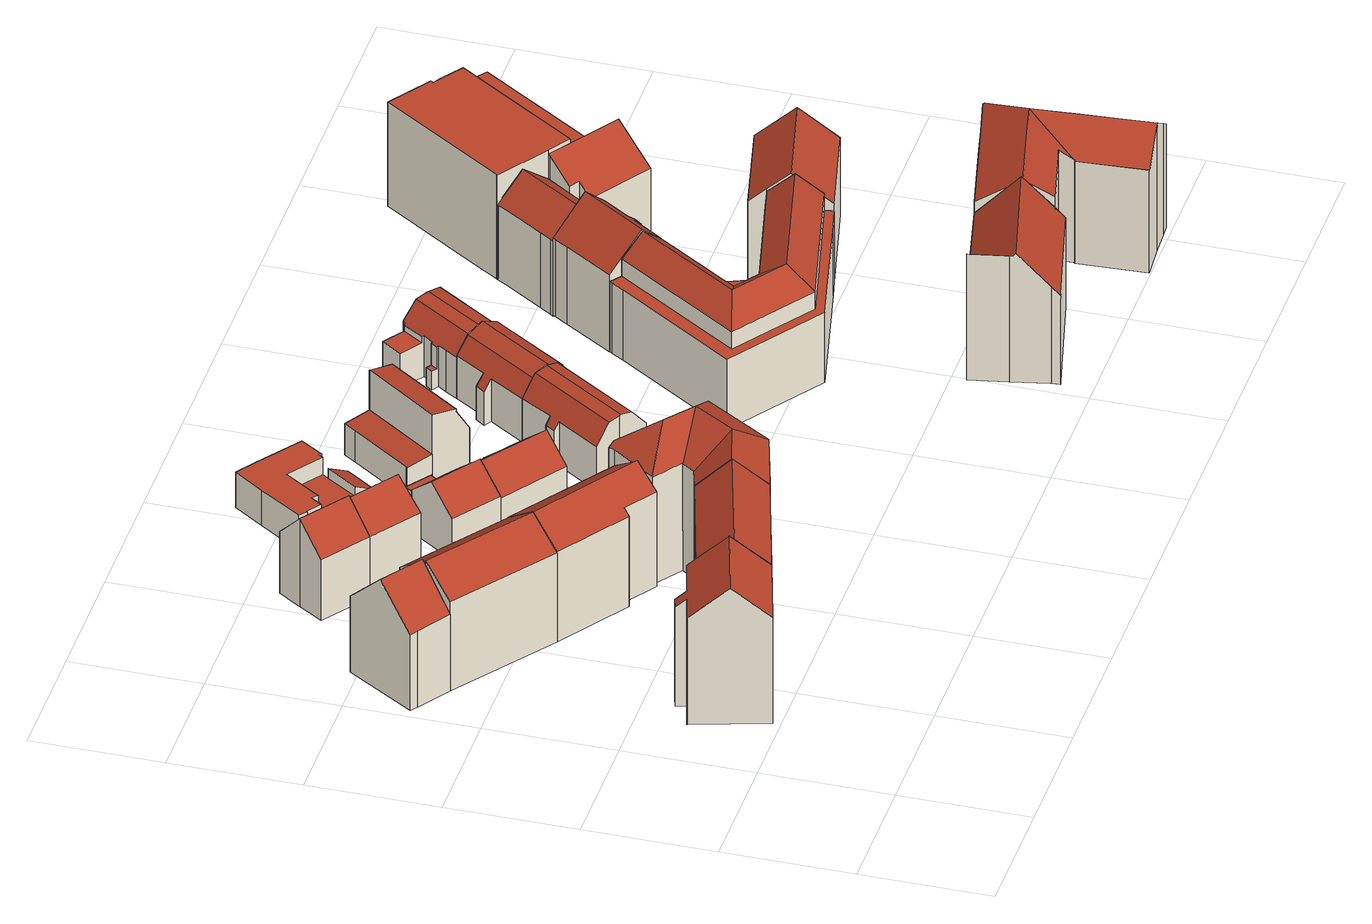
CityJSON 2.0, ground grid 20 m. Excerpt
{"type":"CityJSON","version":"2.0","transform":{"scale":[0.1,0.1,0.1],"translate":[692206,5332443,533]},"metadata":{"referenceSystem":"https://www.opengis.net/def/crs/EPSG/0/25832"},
"CityObjects":{
"building1":{"type":"Building","attributes":{"Gemeindeschluessel":"09162000","HoeheDach":"556.966","HoeheGrund":"533.860","Methode":"2000","NiedrigsteTraufeDesGebaeudes":"550.601","Geometrietyp2DReferenz":"3000","function":"31001_1000","roofType":"3100","measuredHeight":23.11,"storeysAboveGround":6},"geometry":[{"type":"MultiSurface","lod":"2","boundaries":[[[0,1,2,3,4,5,6,7,8,9,10]],[[11,4,3,12]],[[13,7,6,14]],[[15,16,17,18]],[[14,6,5,19]],[[20,8,7,13]],[[21,22,23,1,0,24]],[[25,9,8,20]],[[18,17,23,22]],[[16,15,12,3,2]],[[22,21,24,26,25,20,13,14,19,11,12,15,18]],[[19,5,4,11]],[[23,17,16,2,1]],[[24,0,10,26]],[[26,10,9,25]]],"semantics":{"surfaces":[{"type":"RoofSurface"},{"type":"WallSurface"},{"type":"GroundSurface"}],"values":[0,1,1,1,1,1,1,1,1,1,2,1,0,1,1]}}]},
"building2":{"type":"Building","attributes":{"Gemeindeschluessel":"09162000","HoeheDach":"552.930","HoeheGrund":"533.857","Methode":"2000","NiedrigsteTraufeDesGebaeudes":"546.812","Geometrietyp2DReferenz":"3000","function":"31001_9998","roofType":"3100","measuredHeight":19.07,"storeysAboveGround":5},"geometry":[{"type":"MultiSurface","lod":"2","boundaries":[[[27,28,29,30]],[[31,32,33,34]],[[31,35,36,37,32]],[[38,29,28,39,37,36]],[[40,38,36,35]],[[39,28,27,41,42]],[[43,44,34,33]],[[27,30,40,35,31,34,44,41]],[[30,29,38,40]],[[43,33,32,37,39,42]],[[44,43,42,41]]],"semantics":{"surfaces":[{"type":"WallSurface"},{"type":"RoofSurface"},{"type":"GroundSurface"}],"values":[0,0,0,1,0,0,0,2,0,1,0]}}]},
"building3":{"type":"Building","attributes":{"Gemeindeschluessel":"09162000","HoeheDach":"553.010","HoeheGrund":"533.900","Methode":"2000","NiedrigsteTraufeDesGebaeudes":"548.896","Geometrietyp2DReferenz":"3000","function":"31001_1000","roofType":"3100","measuredHeight":19.11,"storeysAboveGround":5},"geometry":[{"type":"MultiSurface","lod":"2","boundaries":[[[27,45,46,41]],[[30,27,41,47,48,49]],[[47,50,51,48]],[[48,51,52,53,49]],[[30,54,55,45,27]],[[53,52,55,54]],[[52,51,50,46,45,55]],[[49,53,54,30]],[[41,46,50,47]]],"semantics":{"surfaces":[{"type":"WallSurface"},{"type":"GroundSurface"},{"type":"RoofSurface"}],"values":[0,1,0,0,0,2,2,0,0]}}]},
"building4":{"type":"Building","attributes":{"Gemeindeschluessel":"09162000","HoeheDach":"556.533","HoeheGrund":"534.130","Methode":"1000","NiedrigsteTraufeDesGebaeudes":"552.016","Geometrietyp2DReferenz":"3000","function":"31001_1000","roofType":"3100","measuredHeight":22.4,"storeysAboveGround":6},"geometry":[{"type":"MultiSurface","lod":"2","boundaries":[[[56,57,58,59]],[[60,61,62,63]],[[64,58,65,62,61]],[[56,66,67,68,69,57]],[[57,69,68,70,65,58]],[[71,64,61,60]],[[59,58,64,71]],[[66,56,59,71,60,63,72,73,67]],[[70,68,67,73,72,63,62,65]]],"semantics":{"surfaces":[{"type":"WallSurface"},{"type":"RoofSurface"},{"type":"GroundSurface"}],"values":[0,0,1,0,1,0,0,2,0]}}]},
"building5":{"type":"Building","attributes":{"Gemeindeschluessel":"09162000","HoeheDach":"553.030","HoeheGrund":"533.857","Methode":"2000","NiedrigsteTraufeDesGebaeudes":"549.048","Geometrietyp2DReferenz":"3000","function":"31001_1000","roofType":"3100","measuredHeight":19.17,"storeysAboveGround":5},"geometry":[{"type":"MultiSurface","lod":"2","boundaries":[[[47,74,75,76]],[[49,77,52,51,48]],[[78,79,80,81]],[[82,83,75,74,51,52]],[[84,85,79,78]],[[49,48,47,76,86,87,84,78,81,88]],[[89,80,79,85,90,82,52,77]],[[86,83,82,90,87]],[[81,80,89,88]],[[48,51,74,47]],[[76,75,83,86]],[[88,89,77,49]],[[87,90,85,84]]],"semantics":{"surfaces":[{"type":"WallSurface"},{"type":"RoofSurface"},{"type":"GroundSurface"}],"values":[0,0,0,1,0,2,1,0,0,0,0,0,0]}}]},
"building6":{"type":"Building","attributes":{"Gemeindeschluessel":"09162000","HoeheDach":"548.450","HoeheGrund":"533.450","Methode":"2000","NiedrigsteTraufeDesGebaeudes":"537.100","Geometrietyp2DReferenz":"3000","function":"31001_1000","roofType":"3100","measuredHeight":15,"storeysAboveGround":3},"geometry":[{"type":"MultiSurface","lod":"2","boundaries":[[[91,92,93,94]],[[95,96,97,98]],[[99,100,101,102]],[[103,93,104,105]],[[103,106,107,94,93]],[[102,101,107,106]],[[108,109,100,99]],[[96,110,111,97]],[[96,95,112,105,104,110]],[[110,104,93,92,113,114,115,116,117,111]],[[114,113,118,119,120,115]],[[112,95,98,121,122,120,119,118,123,108,99,102,106,103,105]],[[113,92,91,109,108,123,118]],[[117,116,115,120,122,121]],[[94,107,101,100,109,91]],[[97,111,117,121,98]]],"semantics":{"surfaces":[{"type":"WallSurface"},{"type":"RoofSurface"},{"type":"GroundSurface"}],"values":[0,0,0,0,0,0,0,1,0,1,0,2,0,0,1,0]}}]},
"building7":{"type":"Building","attributes":{"Gemeindeschluessel":"09162000","HoeheDach":"556.480","HoeheGrund":"533.788","Methode":"2000","NiedrigsteTraufeDesGebaeudes":"551.909","Geometrietyp2DReferenz":"3000","function":"31001_1000","roofType":"3100","measuredHeight":22.69,"storeysAboveGround":6},"geometry":[{"type":"MultiSurface","lod":"2","boundaries":[[[124,125,126,127,128,129,130]],[[131,132,133,134]],[[135,136,137,138,139,140,141,142,143,144,145]],[[129,132,146,147,130]],[[141,127,126,142]],[[136,135,148,68]],[[139,138,134,133,149]],[[141,140,150,128,127]],[[142,126,125,143]],[[148,146,132,131]],[[130,147,145,144,124]],[[137,136,68,151,152]],[[124,144,143,125]],[[137,152,134,138]],[[135,145,147,146,148]],[[149,133,132,129,128,150]],[[68,148,131,151]],[[151,131,134,152]],[[139,149,150,140]]],"semantics":{"surfaces":[{"type":"RoofSurface"},{"type":"GroundSurface"},{"type":"WallSurface"}],"values":[0,0,1,0,2,2,2,2,2,0,2,2,2,2,2,0,0,0,2]}}]},
"building8":{"type":"Building","attributes":{"Gemeindeschluessel":"09162000","HoeheDach":"544.290","HoeheGrund":"533.534","Methode":"2000","NiedrigsteTraufeDesGebaeudes":"538.520","Geometrietyp2DReferenz":"3000","function":"31001_9998","roofType":"3100","measuredHeight":10.76,"storeysAboveGround":2},"geometry":[{"type":"MultiSurface","lod":"2","boundaries":[[[153,154,155,156]],[[157,158,159,160,155,154,161,162,163]],[[164,165,161,154,153,166]],[[156,167,166,153]],[[168,169,158,157,170]],[[170,157,163,171]],[[164,166,167,172]],[[168,170,171,173]],[[174,160,159,175]],[[176,173,171,163,162]],[[168,173,176,165,164,172,174,175,169]],[[174,172,167,156,155,160]],[[175,159,158,169]],[[176,162,161,165]]],"semantics":{"surfaces":[{"type":"WallSurface"},{"type":"RoofSurface"},{"type":"GroundSurface"}],"values":[0,1,0,1,0,1,0,0,0,0,2,0,0,0]}}]},
"building9":{"type":"Building","attributes":{"Gemeindeschluessel":"09162000","HoeheDach":"548.159","HoeheGrund":"533.216","Methode":"2000","NiedrigsteTraufeDesGebaeudes":"536.141","Geometrietyp2DReferenz":"3000","function":"31001_1000","roofType":"1000","measuredHeight":14.94,"storeysAboveGround":3},"geometry":[{"type":"MultiSurface","lod":"2","boundaries":[[[177,178,179,180]],[[181,182,183,184]],[[96,185,186,187]],[[188,189,190,191]],[[192,193,194,195]],[[196,197,198,199,200,201,202,203]],[[204,205,206,207,208]],[[96,209,210,185]],[[211,212,197,196]],[[213,214,215,216]],[[206,217,218,207]],[[193,192,184,183,212,211]],[[219,220,189,188]],[[221,209,96,187,222]],[[186,190,189,220,223,202,201,222,187]],[[224,225,180,179]],[[193,211,196,203,226,194]],[[199,198,227,228]],[[229,225,224,217,206,205]],[[229,205,204,230]],[[221,222,201,200]],[[231,232,182,181]],[[219,195,194,226,223,220]],[[207,218,233,208]],[[178,177,216,215]],[[178,215,214,227,198,197,212,183,182,232,233,218,217,224,179]],[[225,229,230,231,181,184,192,195,219,188,191,210,209,221,200,199,228,213,216,177,180]],[[185,210,191,190,186]],[[228,227,214,213]],[[203,202,223,226]],[[231,230,204,208,233,232]]],"semantics":{"surfaces":[{"type":"WallSurface"},{"type":"RoofSurface"},{"type":"GroundSurface"}],"values":[0,0,1,0,0,0,1,0,0,0,0,0,0,0,1,0,1,0,0,0,0,0,0,0,0,1,2,0,0,0,0]}}]},
"building10":{"type":"Building","attributes":{"Gemeindeschluessel":"09162000","HoeheDach":"544.030","HoeheGrund":"533.622","Methode":"2000","NiedrigsteTraufeDesGebaeudes":"538.997","Geometrietyp2DReferenz":"3000","function":"31001_1000","roofType":"3100","measuredHeight":10.41,"storeysAboveGround":2},"geometry":[{"type":"MultiSurface","lod":"2","boundaries":[[[234,235,236,237]],[[238,239,240,241]],[[242,243,244,245]],[[246,247,244,243,248,249,250,238,241]],[[235,249,248,236]],[[239,238,250,251]],[[245,244,247,252]],[[242,237,236,248,243]],[[246,253,252,247]],[[234,251,250,249,235]],[[234,237,242,245,252,253,240,239,251]],[[253,246,241,240]]],"semantics":{"surfaces":[{"type":"WallSurface"},{"type":"RoofSurface"},{"type":"GroundSurface"}],"values":[0,0,0,1,1,0,0,0,0,0,2,0]}}]},
"building11":{"type":"Building","attributes":{"Gemeindeschluessel":"09162000","HoeheDach":"535.640","HoeheGrund":"533.334","Methode":"2000","NiedrigsteTraufeDesGebaeudes":"535.640","Geometrietyp2DReferenz":"3000","function":"31001_2000","roofType":"1000","measuredHeight":2.31},"geometry":[{"type":"MultiSurface","lod":"2","boundaries":[[[254,255,256,257]],[[258,259,260,261]],[[262,263,264,265]],[[261,260,266,267]],[[265,264,268,269]],[[269,268,270,271]],[[272,273,263,262]],[[259,274,256,255,275,270,268,264,263,273,266,260]],[[276,274,259,258]],[[267,266,273,272]],[[277,275,255,254]],[[261,267,272,262,265,269,271,277,254,257,276,258]],[[257,256,274,276]],[[271,270,275,277]]],"semantics":{"surfaces":[{"type":"WallSurface"},{"type":"RoofSurface"},{"type":"GroundSurface"}],"values":[0,0,0,0,0,0,0,1,0,0,0,2,0,0]}}]},
"building12":{"type":"Building","attributes":{"Gemeindeschluessel":"09162000","HoeheDach":"537.980","HoeheGrund":"533.278","Methode":"2000","NiedrigsteTraufeDesGebaeudes":"535.971","Geometrietyp2DReferenz":"3000","function":"31001_2463","roofType":"2100","measuredHeight":4.7},"geometry":[{"type":"MultiSurface","lod":"2","boundaries":[[[278,279,280,281]],[[282,283,284,285]],[[281,280,283,282]],[[285,284,279,278]],[[280,279,284,283]],[[282,285,278,281]]],"semantics":{"surfaces":[{"type":"WallSurface"},{"type":"RoofSurface"},{"type":"GroundSurface"}],"values":[0,0,0,0,1,2]}}]},
"building13":{"type":"Building","attributes":{"Gemeindeschluessel":"09162000","HoeheDach":"538.967","HoeheGrund":"533.366","Methode":"2000","NiedrigsteTraufeDesGebaeudes":"538.673","Geometrietyp2DReferenz":"3000","function":"31001_1000","roofType":"1000","measuredHeight":5.6,"storeysAboveGround":2},"geometry":[{"type":"MultiSurface","lod":"2","boundaries":[[[286,287,288,289]],[[290,291,292,293]],[[293,292,294,295]],[[289,288,296,297]],[[286,289,297,290,293,295,298]],[[299,294,292,291,296,288,287]],[[297,296,291,290]],[[295,294,299,298]],[[298,299,287,286]]],"semantics":{"surfaces":[{"type":"WallSurface"},{"type":"GroundSurface"},{"type":"RoofSurface"}],"values":[0,0,0,0,1,2,0,0,0]}}]},
"building14":{"type":"Building","attributes":{"Gemeindeschluessel":"09162000","HoeheDach":"544.680","HoeheGrund":"533.622","Methode":"2000","NiedrigsteTraufeDesGebaeudes":"539.912","Geometrietyp2DReferenz":"3000","function":"31001_1000","roofType":"3100","measuredHeight":11.06,"storeysAboveGround":2},"geometry":[{"type":"MultiSurface","lod":"2","boundaries":[[[300,301,302,303,304]],[[305,306,307,308]],[[309,310,311,312,307,306,313,314,315,316]],[[314,302,301,315]],[[304,303,317,318]],[[319,312,311,320]],[[309,316,300,304,318,321]],[[312,319,308,307]],[[319,320,322,323,324,325,305,308]],[[310,309,321,323,322]],[[306,305,325,313]],[[313,325,324,317,303,302,314]],[[321,318,317,324,323]],[[310,322,320,311]],[[315,301,300,316]]],"semantics":{"surfaces":[{"type":"RoofSurface"},{"type":"WallSurface"},{"type":"GroundSurface"}],"values":[0,1,2,1,0,1,1,1,0,1,1,1,0,1,1]}}]},
"building15":{"type":"Building","attributes":{"Gemeindeschluessel":"09162000","HoeheDach":"545.750","HoeheGrund":"533.368","Methode":"2000","NiedrigsteTraufeDesGebaeudes":"539.750","Geometrietyp2DReferenz":"3000","function":"31001_1000","roofType":"2100","measuredHeight":12.38},"geometry":[{"type":"MultiSurface","lod":"2","boundaries":[[[295,326,327,293]],[[328,329,330,331,332,333,334,335,336,337]],[[338,329,328,339]],[[334,340,341,335]],[[342,332,331,343]],[[342,343,344,338,339,345,346,298,295,293,347]],[[298,348,326,295]],[[341,340,327,326,348]],[[343,331,330,344]],[[333,332,342,347]],[[328,337,345,339]],[[345,337,336,346]],[[334,333,347,293,327,340]],[[298,346,336,335,341,348]],[[330,329,338,344]]],"semantics":{"surfaces":[{"type":"WallSurface"},{"type":"RoofSurface"},{"type":"GroundSurface"}],"values":[0,1,0,0,0,2,0,1,0,0,0,0,0,0,0]}}]},
"building16":{"type":"Building","attributes":{"Gemeindeschluessel":"09162000","HoeheDach":"535.720","HoeheGrund":"533.368","Methode":"2000","NiedrigsteTraufeDesGebaeudes":"534.820","Geometrietyp2DReferenz":"3000","function":"31001_2000","roofType":"1000","measuredHeight":2.35},"geometry":[{"type":"MultiSurface","lod":"2","boundaries":[[[349,350,351,352]],[[353,354,355,356,351,350,357,358]],[[359,354,353,360]],[[361,357,350,349,362,343]],[[363,355,354,359]],[[343,362,364,342]],[[349,352,365,364,362]],[[342,364,365,347]],[[366,358,357,361]],[[367,356,355,363]],[[360,353,358,366]],[[347,365,352,351,356,367]],[[347,367,363,359,360,366,361,343,342]]],"semantics":{"surfaces":[{"type":"WallSurface"},{"type":"RoofSurface"},{"type":"GroundSurface"}],"values":[0,1,0,0,0,0,1,0,0,0,0,0,2]}}]},
"building17":{"type":"Building","attributes":{"Gemeindeschluessel":"09162000","HoeheDach":"544.780","HoeheGrund":"533.628","Methode":"2000","NiedrigsteTraufeDesGebaeudes":"539.232","Geometrietyp2DReferenz":"3000","function":"31001_1000","roofType":"3100","measuredHeight":11.15,"storeysAboveGround":2},"geometry":[{"type":"MultiSurface","lod":"2","boundaries":[[[368,369,370,371,372,373,374]],[[313,375,376,377]],[[378,379,380,381]],[[382,371,370,383]],[[384,372,371,382]],[[385,386,381,380]],[[386,385,377,376]],[[385,380,379,368,374,387,314,313,377]],[[387,388,389,314]],[[386,376,375,383,370,369,378,381]],[[374,373,388,387]],[[389,388,373,372,384]],[[314,389,384,382,383,375,313]],[[379,378,369,368]]],"semantics":{"surfaces":[{"type":"WallSurface"},{"type":"RoofSurface"},{"type":"GroundSurface"}],"values":[0,0,0,1,1,0,0,2,0,1,0,1,0,0]}}]},
"building18":{"type":"Building","attributes":{"Gemeindeschluessel":"09162000","HoeheDach":"543.820","HoeheGrund":"533.571","Methode":"2000","NiedrigsteTraufeDesGebaeudes":"536.657","Geometrietyp2DReferenz":"3000","function":"31001_1000","roofType":"3100","measuredHeight":10.25,"storeysAboveGround":2},"geometry":[{"type":"MultiSurface","lod":"2","boundaries":[[[390,391,392,393,394]],[[395,396,391,390]],[[397,398,399,400,401,402,403,404,405,406,407,394,393]],[[408,409,410,411,399,398]],[[412,413,414,415]],[[416,417,410,409]],[[374,418,395,390,394,407,368]],[[419,404,403,420]],[[413,412,418,374]],[[421,422,423,420,403,402]],[[368,407,406,424]],[[396,415,414,425,392,391]],[[419,420,423,426]],[[397,427,408,398]],[[413,374,368,424,428,429,422,421,430,416,409,408,427,425,414]],[[421,402,401,430]],[[416,430,401,400,431,417]],[[431,400,399,411]],[[431,411,410,417]],[[424,406,405,428]],[[425,427,397,393,392]],[[429,426,423,422]],[[395,418,412,415,396]],[[429,428,405,404,419,426]]],"semantics":{"surfaces":[{"type":"RoofSurface"},{"type":"WallSurface"},{"type":"GroundSurface"}],"values":[0,0,0,1,1,1,1,1,1,1,1,1,0,1,2,1,1,1,0,1,1,1,0,1]}}]},
"building19":{"type":"Building","attributes":{"Gemeindeschluessel":"09162000","HoeheDach":"551.820","HoeheGrund":"533.780","Methode":"2000","NiedrigsteTraufeDesGebaeudes":"545.680","Geometrietyp2DReferenz":"3000","function":"31001_1000","roofType":"3100","measuredHeight":18.04,"storeysAboveGround":4},"geometry":[{"type":"MultiSurface","lod":"2","boundaries":[[[432,433,434,435,436,437]],[[438,439,440,441,442,443,444]],[[445,446,438,444]],[[447,448,449,450]],[[451,437,452,453]],[[454,455,456,457,458]],[[459,460,461,462]],[[463,464,465,433,432,466,467]],[[433,465,468,434]],[[436,458,457,469]],[[454,458,436,470]],[[452,443,442,453]],[[462,461,456,455]],[[451,471,467,466]],[[472,473,474,475]],[[471,451,453,476]],[[447,474,473,463,467,471,476,441,440,477,478,448]],[[446,445,460,459]],[[479,435,434,468]],[[474,447,450,475]],[[452,469,457,456,461,460,445,444,443]],[[464,463,473,472]],[[450,449,480,481,439,438,446,459,462,455,454,470,479,468,465,464,472,475]],[[442,441,476,453]],[[477,440,439,481]],[[432,437,451,466]],[[480,478,477,481]],[[449,448,478,480]],[[470,436,435,479]],[[437,436,469,452]]],"semantics":{"surfaces":[{"type":"RoofSurface"},{"type":"WallSurface"},{"type":"GroundSurface"}],"values":[0,1,1,1,0,1,1,1,1,0,1,0,1,1,1,1,0,1,1,1,0,1,2,1,1,0,1,1,1,0]}}]},
"building20":{"type":"Building","attributes":{"Gemeindeschluessel":"09162000","HoeheDach":"555.458","HoeheGrund":"533.560","Methode":"2000","NiedrigsteTraufeDesGebaeudes":"548.686","Geometrietyp2DReferenz":"3000","function":"31001_9998","roofType":"3100","measuredHeight":21.9,"storeysAboveGround":4},"geometry":[{"type":"MultiSurface","lod":"2","boundaries":[[[482,483,484,485,486,487,488]],[[489,490,491,492,493,494,495,496,497,498,499,500]],[[493,501,502,494]],[[493,492,483,482,503,501]],[[482,488,504,505,506,503]],[[491,484,483,492]],[[499,487,486,500]],[[490,485,484,491]],[[497,505,504,498]],[[505,497,496,507,506]],[[495,508,507,496]],[[494,502,508,495]],[[501,503,506,507,508,502]],[[487,499,498,504,488]],[[485,490,489,500,486]]],"semantics":{"surfaces":[{"type":"RoofSurface"},{"type":"GroundSurface"},{"type":"WallSurface"}],"values":[0,1,2,2,0,2,2,2,2,2,2,2,0,2,2]}}]},
"building21":{"type":"Building","attributes":{"Gemeindeschluessel":"09162000","HoeheDach":"551.971","HoeheGrund":"533.710","Methode":"2000","NiedrigsteTraufeDesGebaeudes":"546.827","Geometrietyp2DReferenz":"3000","function":"31001_9998","roofType":"3100","measuredHeight":18.26,"storeysAboveGround":4},"geometry":[{"type":"MultiSurface","lod":"2","boundaries":[[[509,510,511,512]],[[513,514,515,516,517,511,510,518,519,520,521]],[[522,523,524,525]],[[526,527,528,514,513,521,529,530]],[[531,518,510,509]],[[532,517,516,533]],[[533,516,515,534]],[[531,509,512,532,533,534,528,527,526,530,535,522,525,536,537]],[[521,520,524,523,538,529]],[[535,538,523,522]],[[530,529,538,535]],[[528,534,515,514]],[[537,519,518,531]],[[512,511,517,532]],[[520,519,537,536,525,524]]],"semantics":{"surfaces":[{"type":"WallSurface"},{"type":"RoofSurface"},{"type":"GroundSurface"}],"values":[0,1,0,0,0,0,0,2,1,0,0,0,0,0,0]}}]},
"building22":{"type":"Building","attributes":{"Gemeindeschluessel":"09162000","HoeheDach":"550.132","HoeheGrund":"533.550","Methode":"1000","NiedrigsteTraufeDesGebaeudes":"546.169","Geometrietyp2DReferenz":"3000","function":"31001_9998","roofType":"3100","measuredHeight":16.58,"storeysAboveGround":3},"geometry":[{"type":"MultiSurface","lod":"2","boundaries":[[[539,540,541,542,543,544]],[[545,546,547,548]],[[549,550,551,552]],[[553,554,550,549]],[[542,541,555,556]],[[557,558,559,555,541,540,539,560,561]],[[562,563,546,545]],[[549,552,562,545,548,564,565,566,544,543,542,556,567,568,553]],[[547,546,563,551,550,554,558,557]],[[552,551,563,562]],[[564,548,547,557,561,565]],[[565,561,560,566]],[[566,560,539,544]],[[559,558,554,553,568,567,556,555]]],"semantics":{"surfaces":[{"type":"WallSurface"},{"type":"RoofSurface"},{"type":"GroundSurface"}],"values":[0,0,0,0,0,1,0,2,1,0,0,0,0,0]}}]},
"building23":{"type":"Building","attributes":{"Gemeindeschluessel":"09162000","HoeheDach":"554.870","HoeheGrund":"533.490","Methode":"2000","NiedrigsteTraufeDesGebaeudes":"550.880","Geometrietyp2DReferenz":"3000","function":"31001_9998","roofType":"3100","measuredHeight":21.38,"storeysAboveGround":4},"geometry":[{"type":"MultiSurface","lod":"2","boundaries":[[[569,570,571,572,573,574]],[[575,576,577,578]],[[579,580,581,582,572,571]],[[583,584,585,577,576,586,587,588,589]],[[590,591,592,593,594,595]],[[596,597,598,589,588,599,592,591,590]],[[600,601,602,585,584,603]],[[604,603,584,583,589,582,581,605,606]],[[607,608,609,606,610,611]],[[612,596,590,595]],[[578,577,585,602]],[[593,592,599,613]],[[586,576,575,614,615,587]],[[616,569,574,597,596,612]],[[578,602,601,600,617,608,607,611,618,580,579,571,570,569,616,612,595,594,593,613,619,615,614,575]],[[606,605,610]],[[608,617,600,603,604,609]],[[609,604,606]],[[610,605,581,580,618,611]],[[574,573,572,582,589,598,597]],[[587,615,619,613,599,588]]],"semantics":{"surfaces":[{"type":"WallSurface"},{"type":"RoofSurface"},{"type":"GroundSurface"}],"values":[0,0,0,1,0,1,0,1,0,0,0,0,0,0,2,1,0,1,0,1,0]}}]},
"building24":{"type":"Building","attributes":{"Gemeindeschluessel":"09162000","HoeheDach":"551.790","HoeheGrund":"533.620","Methode":"1000","NiedrigsteTraufeDesGebaeudes":"546.786","Geometrietyp2DReferenz":"3000","function":"31001_1000","roofType":"3100","measuredHeight":18.17,"storeysAboveGround":4},"geometry":[{"type":"MultiSurface","lod":"2","boundaries":[[[620,621,622,623]],[[624,625,626,623,622,627]],[[628,629,630,631,632,633]],[[633,632,621,620]],[[632,631,627,622,621]],[[630,624,627,631]],[[625,624,630,629]],[[629,628,633,620,623,626,625]]],"semantics":{"surfaces":[{"type":"WallSurface"},{"type":"RoofSurface"},{"type":"GroundSurface"}],"values":[0,0,0,0,1,1,0,2]}}]},
"building25":{"type":"Building","attributes":{"Gemeindeschluessel":"09162000","HoeheDach":"550.518","HoeheGrund":"533.872","Methode":"2000","NiedrigsteTraufeDesGebaeudes":"545.726","Geometrietyp2DReferenz":"3000","function":"31001_9998","roofType":"2100","measuredHeight":16.65},"geometry":[{"type":"MultiSurface","lod":"2","boundaries":[[[634,635,636,637,638,639,640,641,642,643,644,645]],[[646,647,648,649,650,651,652,653,654,655,656,657]],[[654,637,636,655]],[[653,638,637,654]],[[657,634,645,646]],[[646,645,644,647]],[[649,642,641,650]],[[650,641,640,651]],[[656,635,634,657]],[[655,636,635,656]],[[647,644,643,648]],[[651,640,639,652]],[[652,639,638,653]],[[648,643,642,649]]],"semantics":{"surfaces":[{"type":"RoofSurface"},{"type":"GroundSurface"},{"type":"WallSurface"}],"values":[0,1,2,2,2,2,2,2,2,2,2,2,2,2]}}]},
"building26":{"type":"Building","attributes":{"Gemeindeschluessel":"09162000","HoeheDach":"551.160","HoeheGrund":"533.520","Methode":"2000","NiedrigsteTraufeDesGebaeudes":"548.519","Geometrietyp2DReferenz":"3000","function":"31001_1000","roofType":"1000","measuredHeight":17.64,"storeysAboveGround":5},"geometry":[{"type":"MultiSurface","lod":"2","boundaries":[[[658,659,660,661,662,663,664,665]],[[666,660,659,667]],[[668,663,662,669]],[[670,661,660,666]],[[670,666,667,671,672,553,556,673,674,675,676,677,678,679,668,669]],[[664,680,681,665]],[[667,659,658,671]],[[675,682,683,676]],[[677,684,685,678]],[[669,662,661,670]],[[672,671,658,665,681,686,553]],[[556,687,688,673]],[[680,664,663,668,679,678,685]],[[688,689,682,675,674,673]],[[686,681,680,685,684,683,682,689,688,687]],[[553,686,687,556]],[[676,683,684,677]]],"semantics":{"surfaces":[{"type":"RoofSurface"},{"type":"WallSurface"},{"type":"GroundSurface"}],"values":[0,1,1,1,2,1,1,1,1,1,1,1,1,1,0,1,1]}}]}
},
"vertices":[
[78,323,190],[95,266,240],[217,302,240],[217,302,239],[205,346,201],[201,359,190],[141,342,190],[136,358,176],[117,352,176],[121,336,190],[78,324,190],[205,346,9],[217,302,9],[136,358,9],[141,342,9],[219,295,9],[219,295,234],[233,245,191],[233,245,9],[201,359,9],[117,352,9],[95,266,9],[112,209,9],[112,209,190],[78,323,9],[121,336,9],[78,324,9],
[100,709,9],[100,709,193],[67,663,139],[67,663,9],[74,810,9],[74,810,138],[87,800,138],[87,800,9],[6,704,9],[6,704,138],[40,757,199],[16,697,138],[103,714,199],[16,697,9],[131,754,9],[131,754,152],[139,765,138],[139,765,9],
[100,709,199],[131,754,159],[287,642,9],[256,598,9],[222,552,9],[287,642,159],[256,598,199],[254,596,200],[222,552,160],[67,663,160],[99,708,200],
[233,245,11],[233,245,190],[219,295,235],[219,295,11],[205,346,11],[205,346,190],[389,400,190],[389,400,11],[217,302,229],[405,350,235],[420,300,11],[421,300,11],[421,300,190],[420,300,190],[417,311,200],[217,302,11],[405,350,11],[417,311,11],
[287,642,160],[443,531,164],[443,531,9],[222,552,162],[389,455,9],[389,455,170],[339,488,170],[339,488,9],[414,490,200],[422,502,189],[394,462,9],[394,462,176],[422,502,9],[412,488,9],[332,479,9],[332,479,162],[412,488,199],
[259,945,41],[259,945,108],[289,923,108],[289,923,41],[259,834,5],[259,834,109],[188,884,108],[188,884,5],[288,944,5],[288,944,41],[284,939,41],[284,939,5],[289,923,5],[310,908,108],[310,908,5],[294,932,5],[294,932,41],[268,959,5],[268,959,41],[285,871,155],[213,922,155],[285,871,5],[258,944,109],[237,957,110],[237,958,110],[219,932,142],[213,922,154],[258,944,5],[237,957,5],[237,958,5],[213,922,5],[219,932,5],[259,945,5],
[448,541,189],[443,531,190],[422,502,190],[412,488,190],[394,463,191],[470,469,235],[456,535,197],[475,370,235],[515,434,235],[436,430,190],[423,411,190],[525,331,8],[421,300,8],[389,400,8],[423,411,8],[437,431,8],[394,462,8],[412,488,8],[422,502,8],[443,531,8],[448,541,8],[592,439,8],[591,437,192],[592,439,190],[525,331,191],[437,431,191],[394,462,190],[405,351,235],[389,400,191],
[471,795,55],[471,795,74],[480,789,74],[480,789,55],[477,735,113],[478,736,112],[503,771,75],[480,787,75],[470,794,75],[430,821,76],[406,785,113],[477,803,5],[470,794,5],[477,803,55],[486,797,55],[451,698,5],[478,736,5],[451,698,74],[380,748,74],[486,797,5],[380,748,5],[480,787,5],[503,771,5],[430,821,5],
[523,1006,2],[523,1006,62],[500,971,62],[500,971,2],[381,938,2],[381,938,62],[360,953,62],[360,953,2],[334,781,109],[357,820,152],[285,871,152],[384,854,2],[384,854,111],[358,821,151],[358,821,2],[353,944,2],[353,944,31],[383,924,31],[383,924,2],[347,961,31],[347,961,62],[348,962,62],[348,962,2],[310,908,2],[310,908,109],[311,908,108],[311,908,31],[453,909,33],[485,957,33],[492,967,33],[439,1004,33],[401,948,33],[259,834,2],[334,781,2],[359,952,31],[359,952,62],[425,1074,2],[425,1074,62],[459,1051,62],[459,1051,2],[492,967,62],[439,1004,62],[352,878,2],[352,878,109],[285,872,2],[285,872,151],[353,879,108],[497,974,62],[497,974,2],[353,879,31],[392,1027,62],[392,1027,2],[485,957,2],[453,909,2],[393,955,2],[393,955,62],[401,948,62],
[549,630,6],[549,630,72],[451,698,71],[451,698,6],[574,721,72],[574,721,6],[581,732,6],[581,732,60],[478,736,6],[478,736,109],[503,771,72],[503,771,6],[554,752,60],[546,741,72],[477,735,110],[574,666,110],[601,703,71],[601,703,6],[546,741,6],[554,752,6],
[503,771,3],[503,771,26],[480,787,26],[480,787,3],[477,803,3],[477,803,26],[476,804,26],[476,804,3],[505,853,3],[505,853,26],[508,851,26],[508,851,3],[491,828,26],[491,828,3],[506,849,26],[506,849,3],[543,823,26],[543,823,3],[488,830,3],[488,830,26],[486,797,26],[541,825,26],[486,797,3],[541,825,3],
[514,937,3],[514,937,30],[481,890,30],[481,890,3],[453,909,3],[453,909,49],[485,957,50],[485,957,3],
[506,849,4],[506,849,57],[508,851,57],[508,851,4],[586,962,4],[586,962,57],[623,937,60],[623,937,4],[623,936,60],[623,936,4],[573,943,57],[573,943,4],[543,823,4],[543,823,60],
[666,548,83],[752,678,83],[753,680,83],[732,695,113],[645,563,113],[648,682,81],[648,682,6],[641,686,6],[641,686,69],[627,575,6],[594,599,6],[638,666,6],[631,671,6],[680,731,6],[753,680,6],[752,678,6],[666,548,6],[716,707,117],[629,574,117],[631,671,69],[638,666,81],[627,575,116],[594,599,81],[612,586,113],[699,718,113],[680,731,80],
[623,936,128],[623,937,127],[637,832,68],[650,850,68],[648,859,78],[660,875,78],[674,895,78],[677,899,78],[658,913,115],[577,798,115],[596,784,77],[628,830,78],[650,850,4],[637,832,4],[658,913,119],[577,798,119],[674,895,4],[660,875,4],[648,859,4],[628,830,4],[596,784,4],[677,899,4],[543,823,127],
[674,865,18],[674,865,27],[691,889,27],[691,889,18],[686,824,27],[719,869,27],[717,870,27],[717,872,27],[675,864,27],[660,843,27],[719,869,4],[686,824,4],[675,864,4],[660,875,18],[717,870,4],[674,895,18],[677,899,18],[660,843,4],[717,872,4],
[757,848,6],[757,848,79],[773,836,106],[794,821,118],[815,806,106],[829,796,77],[829,796,6],[680,731,79],[716,786,79],[716,786,6],[726,800,79],[726,800,6],[715,808,6],[715,808,63],[718,705,118],[697,720,106],[739,690,106],[705,793,6],[705,793,62],[826,791,6],[826,791,77],[753,680,76],
[794,821,108],[856,917,108],[855,918,108],[839,929,105],[776,834,105],[811,809,105],[875,905,105],[820,943,77],[817,939,76],[815,940,74],[794,908,74],[796,906,76],[785,891,75],[783,892,74],[776,881,74],[778,880,76],[769,866,76],[757,848,76],[817,939,6],[783,962,6],[783,962,64],[815,940,64],[841,815,75],[841,815,6],[893,894,6],[893,894,75],[760,930,6],[760,930,64],[829,796,75],[776,881,37],[783,892,37],[785,891,6],[775,897,6],[775,897,37],[769,866,6],[855,918,6],[768,887,37],[820,943,6],[778,880,6],[768,887,6],[796,906,6],[794,908,64],
[1160,471,188],[1152,510,156],[1148,509,156],[1116,502,156],[956,466,156],[946,423,188],[997,619,8],[922,673,8],[922,673,127],[939,660,127],[939,660,156],[969,638,188],[997,619,159],[995,616,159],[995,616,8],[931,364,127],[784,464,127],[784,464,8],[931,364,8],[935,379,156],[864,479,188],[810,465,156],[938,478,8],[926,505,8],[926,505,156],[926,504,156],[938,478,156],[985,600,8],[985,600,159],[923,506,159],[923,506,8],[1172,418,127],[1172,418,8],[1152,510,8],[1169,432,156],[1169,432,127],[1148,509,8],[918,492,156],[956,466,8],[935,379,127],[1169,417,8],[1169,417,127],[1137,410,127],[1137,410,8],[810,465,127],[919,669,127],[907,650,127],[1116,502,8],[907,650,8],[919,669,8],
[1006,108,225],[1016,60,171],[1018,47,157],[1021,48,157],[1201,91,157],[1198,106,174],[1188,152,225],[1045,54,6],[1021,48,6],[1018,47,6],[1016,60,6],[1004,118,6],[993,176,6],[995,177,6],[1018,182,6],[1174,216,6],[1186,161,6],[1198,106,6],[1201,91,6],[1004,118,220],[993,176,220],[1005,112,220],[1186,161,215],[1174,216,160],[1069,193,158],[1018,182,199],[995,177,218],
[1049,697,7],[1049,697,159],[1038,679,159],[1038,679,7],[980,631,178],[997,619,160],[1030,667,159],[1040,660,148],[1048,672,148],[1063,717,159],[1065,721,159],[1036,740,190],[969,639,190],[985,769,7],[985,769,138],[987,773,138],[987,773,7],[969,639,7],[980,631,7],[997,619,7],[922,673,138],[922,673,7],[1063,717,7],[1048,672,7],[1040,660,7],[1030,667,7],[971,749,7],[1036,740,7],[1065,721,7],[971,749,138],
[1003,796,132],[1043,857,132],[1051,870,132],[1051,870,5],[1043,857,5],[1003,796,5],[1068,725,5],[1068,725,132],[1065,721,132],[1065,721,5],[1130,817,5],[1130,817,132],[1106,782,132],[1106,782,5],[1131,820,5],[1131,820,132],[1052,872,132],[1052,872,5],[1026,747,171],[1092,846,171],[1053,872,132],[990,777,133],[987,773,133],[1081,744,5],[1081,744,132],[1026,747,5],[987,773,5],[990,777,5],[1053,872,5],[1092,846,5],
[1198,106,5],[1306,131,5],[1308,132,5],[1308,132,193],[1306,131,193],[1198,106,192],[1424,60,5],[1424,60,179],[1426,9,181],[1426,9,5],[1309,110,5],[1309,108,5],[1309,108,180],[1309,110,180],[1363,120,219],[1372,6,219],[1406,8,195],[1418,132,180],[1410,223,180],[1406,266,181],[1358,188,219],[1174,216,179],[1297,244,179],[1342,254,179],[1342,254,5],[1297,244,5],[1174,216,5],[1186,161,212],[1188,150,219],[1302,176,219],[1406,269,179],[1369,6,5],[1372,6,5],[1406,8,5],[1369,6,217],[1315,2,179],[1308,108,179],[1307,107,179],[1307,107,5],[1313,2,5],[1313,2,179],[1307,108,179],[1307,108,5],[1186,161,5],[1406,269,5],[1418,132,5],[1410,223,5],[1188,150,5],[1315,2,5],[1308,108,5],[1406,266,5],
[1146,536,6],[1146,536,138],[1303,571,138],[1303,571,6],[1330,454,138],[1330,454,6],[1316,512,6],[1316,512,188],[1159,477,6],[1172,418,6],[1172,418,138],[1159,477,188],[1152,510,160],[1152,510,6],
[1121,773,144],[1109,754,128],[1110,751,127],[1201,692,127],[1237,746,173],[1238,748,174],[1239,749,175],[1201,774,175],[1190,781,175],[1131,820,175],[1130,817,173],[1106,782,144],[1106,782,9],[1130,817,9],[1131,820,9],[1190,781,9],[1201,774,9],[1239,749,9],[1238,748,9],[1237,746,9],[1201,692,9],[1110,751,9],[1109,754,9],[1121,773,9],
[1190,781,155],[1201,774,155],[1203,776,155],[1226,811,155],[1327,964,155],[1316,972,155],[1291,988,155],[1165,798,155],[1203,776,5],[1201,774,5],[1316,972,5],[1327,964,5],[1226,811,5],[1190,781,5],[1165,798,5],[1054,874,5],[1079,912,5],[1182,1067,5],[1248,1023,5],[1245,1019,5],[1258,1011,5],[1291,988,5],[1291,988,182],[1165,798,182],[1182,1067,182],[1248,1023,182],[1245,1019,182],[1258,1011,182],[1131,820,182],[1052,872,182],[1054,874,182],[1079,912,182]
]}
